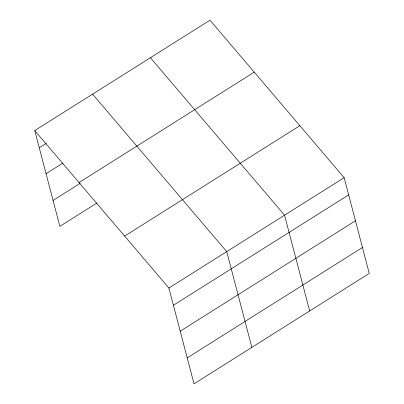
<?xml version="1.0" encoding="UTF-8"?>
<svg xmlns="http://www.w3.org/2000/svg" width="404" height="404" viewBox="0 0 404 404"><rect width="100%" height="100%" fill="white"/><g stroke="black" fill="none" stroke-linecap="round" stroke-linejoin="round"><path stroke-width="0.61" d="M34.739 130.583L209.984 20.2L344.142 177.664L369.261 273.417L194.016 383.8L168.897 288.047L34.739 130.583L59.858 226.336L97 202.944M39.259 147.803L46.152 143.455M46.056 173.72L63.034 163.024M79.012 182.547L254.252 72.165M53.06 200.419L80.118 183.376M124.624 236.082L299.869 125.7M168.897 288.047L344.142 177.664M173.412 305.267L348.657 194.879M180.214 331.184L355.454 220.796M187.219 357.883L362.459 247.501M150.399 57.732L284.557 215.196L309.676 310.949M92.572 94.157L226.725 251.621L251.849 347.374"/></g></svg>
